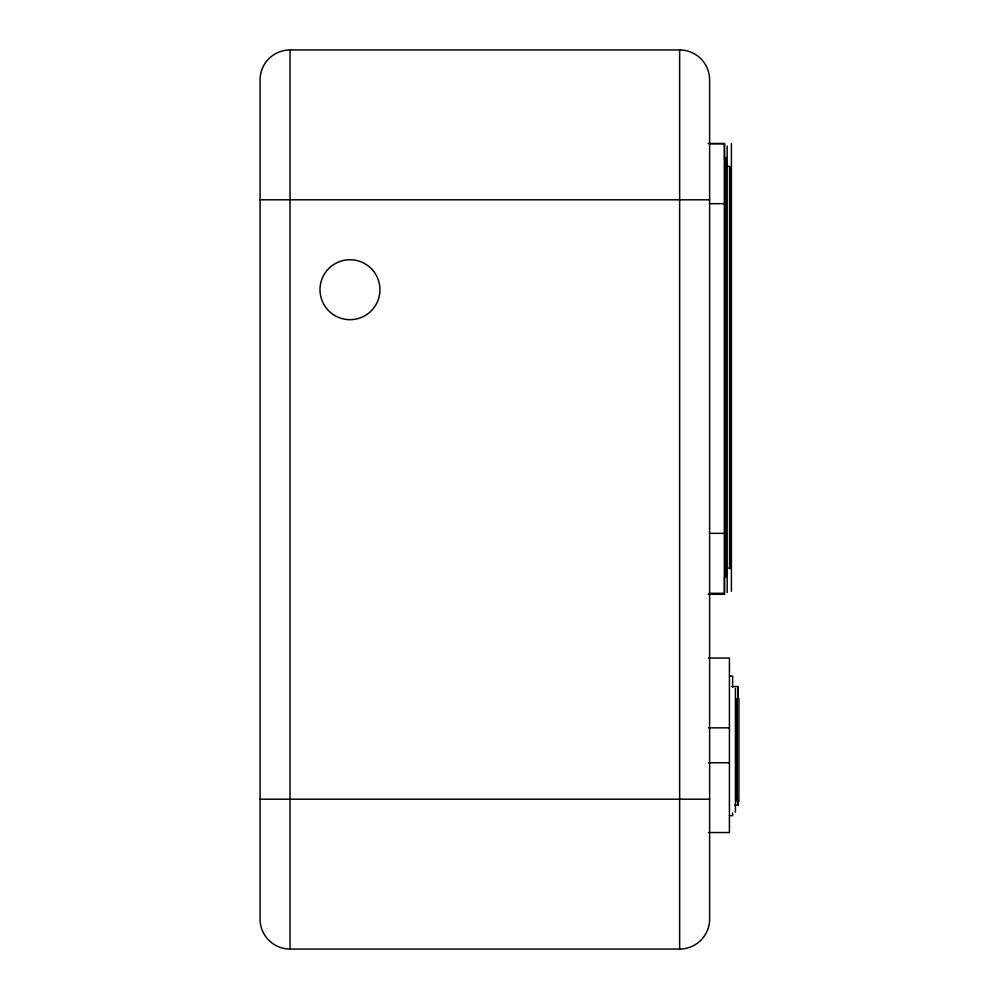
<?xml version="1.0" encoding="UTF-8"?>
<svg xmlns="http://www.w3.org/2000/svg" width="999" height="999" viewBox="0 0 999 999"><rect width="100%" height="100%" fill="white"/><g stroke="black" fill="none" stroke-linecap="round" stroke-linejoin="round"><path stroke-width="1.5" d="M290.035 49.95L679.645 49.95A29.97 29.97 0 0 1 709.615 79.92L709.615 919.08A29.97 29.97 0 0 1 679.645 949.05L290.035 949.05A29.97 29.97 0 0 1 260.065 919.08L260.065 79.92A29.97 29.97 0 0 1 290.035 49.95L290.035 949.05M708.116 143.469L724.6 143.469L724.6 159.066M709.34 143.744L724.325 143.744L724.325 593.294L709.34 593.294M725.037 166.309L729.532 166.309L729.532 568.181L725.037 568.181M260.065 199.8L709.615 199.8M709.34 203.684L724.325 203.684M709.34 533.354L724.325 533.354M708.116 594.318L724.6 594.318L724.6 577.16M708.441 658.041L729.42 658.041L729.42 832.542L708.441 832.542M729.532 676.061L732.642 676.061L732.642 687.437M731.905 686.55L737.836 686.525L737.836 699.15M708.441 727.846L729.42 727.846M708.441 762.749L729.42 762.749M260.065 799.2L709.615 799.2M734.864 805.182L737.836 805.157L737.836 800.474M729.532 815.646L732.642 815.646L732.642 812.961M738.935 698.776L738.935 801.685M737.974 686.588L737.974 698.663M737.974 800.499L737.974 805.519M737.037 698.776L737.037 801.685M736.85 698.776L736.85 801.685M735.439 688.311L735.439 812.15M731.405 143.544L731.405 591.271M730.044 167.208L730.044 568.731M727.185 146.041L727.185 592.557M725.699 157.455L725.699 577.035M679.645 49.95L679.645 949.05M333.179 314.535A29.97 29.97 0 0 0 379.87 291.845A29.97 29.97 0 0 0 336.875 262.749A29.97 29.97 0 0 0 333.179 314.535"/></g></svg>
